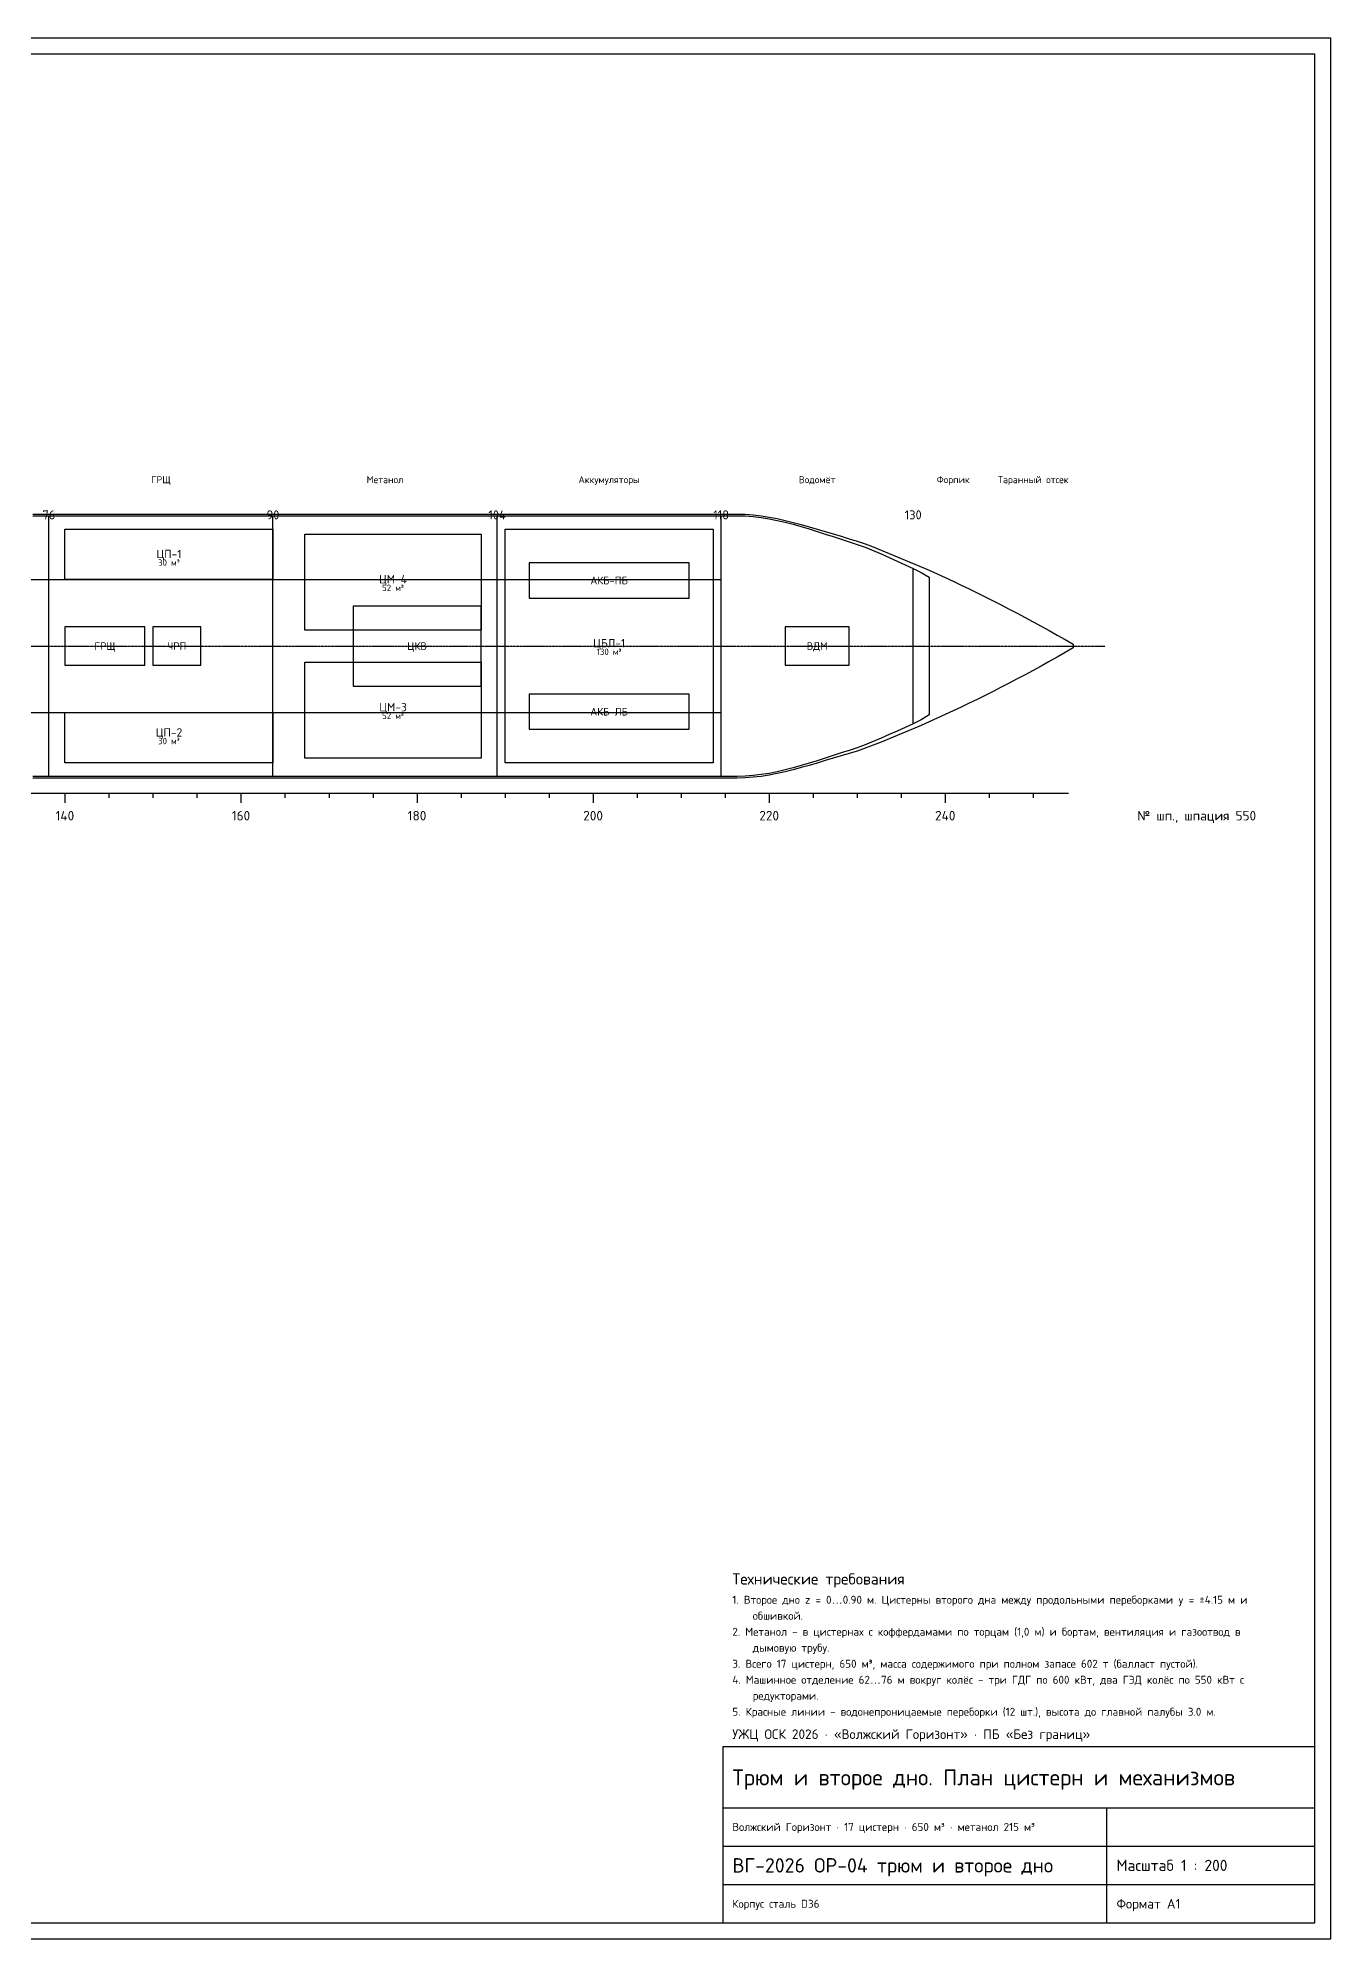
# Model space of a CAD drawing. Header units: millimetres. Extents: x -12100 to 156100, y -80800 to 38000.
# Drawn here: x 75321 to 156100, y -80800 to 38000 of the extents above; entities that cross this region are included whole.
import ezdxf
from ezdxf.enums import TextEntityAlignment as Align

# ---------------------------------------------------------------- set-up
doc = ezdxf.new("R2010")
doc.units = ezdxf.units.MM
doc.linetypes.add('CENTER', pattern=[5.08, 3.175, -0.635, 0.635, -0.635])
for name, color, linetype in [('00_РАМКА', 7, 'Continuous'), ('01_ОБШИВКА', 7, 'Continuous'), ('02_ПАЛУБЫ', 4, 'Continuous'), ('03_ПЕРЕБОРКИ', 1, 'Continuous'), ('04_ЦИСТЕРНЫ', 3, 'Continuous'), ('05_ОБОРУДОВАНИЕ', 5, 'Continuous'), ('07_ОСИ', 2, 'CENTER'), ('08_ТЕКСТ', 7, 'Continuous'), ('09_РАЗМЕРЫ', 6, 'Continuous')]:
    doc.layers.add(name, color=color, linetype=linetype)
doc.styles.add('ГОСТ', font='isocpeur.ttf')

msp = doc.modelspace()

# ---------------------------------------------------------------- linework, layer by layer
at = {"layer": '00_РАМКА'}
for p, q in [((118100, -72600), (155100, -72600)), ((142100, -79800), (142100, -72600)), ((118100, -75000), (155100, -75000)), ((118100, -77400), (155100, -77400))]:
    msp.add_line(p, q, dxfattribs=at)
for points in [[(-12100, -80800), (156100, -80800), (156100, 38000), (-12100, 38000)], [(-8100, -79800), (155100, -79800), (155100, 37000), (-8100, 37000)], [(118100, -79800), (155100, -79800), (155100, -68800), (118100, -68800)]]:
    msp.add_lwpolyline(points, close=True, dxfattribs=at)
at = {"layer": '01_ОБШИВКА'}
msp.add_lwpolyline([(75000, 8149), (75500, 8149), (76000, 8149), (76500, 8149), (77000, 8149), (77500, 8149), (78000, 8149), (78500, 8149), (79000, 8149), (79500, 8149), (80000, 8149), (80500, 8149), (81000, 8149), (81500, 8149), (82000, 8149), (82500, 8149), (83000, 8149), (83500, 8149), (84000, 8149), (84500, 8149), (85000, 8149), (85500, 8149), (86000, 8149), (86500, 8149), (87000, 8149), (87500, 8149), (88000, 8149), (88500, 8149), (89000, 8149), (89500, 8149), (90000, 8149), (90500, 8149), (91000, 8149), (91500, 8149), (92000, 8149), (92500, 8149), (93000, 8149), (93500, 8149), (94000, 8149), (94500, 8149), (95000, 8149), (95500, 8149), (96000, 8149), (96500, 8149), (97000, 8149), (97500, 8149), (98000, 8149), (98500, 8149), (99000, 8149), (99500, 8149), (100000, 8149), (100500, 8149), (101000, 8149), (101500, 8149), (102000, 8149), (102500, 8149), (103000, 8149), (103500, 8149), (104000, 8149), (104500, 8149), (105000, 8149), (105500, 8149), (106000, 8149), (106500, 8149), (107000, 8149), (107500, 8149), (108000, 8149), (108500, 8149), (109000, 8149), (109500, 8149), (110000, 8149), (110500, 8149), (111000, 8149), (111500, 8149), (112000, 8149), (112500, 8149), (113000, 8149), (113500, 8149), (114000, 8149), (114500, 8149), (115000, 8149), (115500, 8149), (116000, 8149), (116500, 8149), (117000, 8149), (117500, 8149), (118000, 8149), (118500, 8149), (119000, 8149), (119500, 8135), (120000, 8097), (120500, 8036), (121000, 7954), (121500, 7855), (122000, 7739), (122500, 7610), (123000, 7469), (123500, 7320), (124000, 7163), (124500, 7003), (125000, 6841), (125500, 6680), (126000, 6523), (126500, 6357), (127000, 6171), (127500, 5970), (128000, 5757), (128500, 5535), (129000, 5309), (129500, 5082), (130000, 4851), (130500, 4606), (131000, 4307), (131000, -4307), (130500, -4606), (130000, -4851), (129500, -5082), (129000, -5309), (128500, -5535), (128000, -5757), (127500, -5970), (127000, -6171), (126500, -6357), (126000, -6523), (125500, -6680), (125000, -6841), (124500, -7003), (124000, -7163), (123500, -7320), (123000, -7469), (122500, -7610), (122000, -7739), (121500, -7855), (121000, -7954), (120500, -8036), (120000, -8097), (119500, -8135), (119000, -8149), (118500, -8149), (118000, -8149), (117500, -8149), (117000, -8149), (116500, -8149), (116000, -8149), (115500, -8149), (115000, -8149), (114500, -8149), (114000, -8149), (113500, -8149), (113000, -8149), (112500, -8149), (112000, -8149), (111500, -8149), (111000, -8149), (110500, -8149), (110000, -8149), (109500, -8149), (109000, -8149), (108500, -8149), (108000, -8149), (107500, -8149), (107000, -8149), (106500, -8149), (106000, -8149), (105500, -8149), (105000, -8149), (104500, -8149), (104000, -8149), (103500, -8149), (103000, -8149), (102500, -8149), (102000, -8149), (101500, -8149), (101000, -8149), (100500, -8149), (100000, -8149), (99500, -8149), (99000, -8149), (98500, -8149), (98000, -8149), (97500, -8149), (97000, -8149), (96500, -8149), (96000, -8149), (95500, -8149), (95000, -8149), (94500, -8149), (94000, -8149), (93500, -8149), (93000, -8149), (92500, -8149), (92000, -8149), (91500, -8149), (91000, -8149), (90500, -8149), (90000, -8149), (89500, -8149), (89000, -8149), (88500, -8149), (88000, -8149), (87500, -8149), (87000, -8149), (86500, -8149), (86000, -8149), (85500, -8149), (85000, -8149), (84500, -8149), (84000, -8149), (83500, -8149), (83000, -8149), (82500, -8149), (82000, -8149), (81500, -8149), (81000, -8149), (80500, -8149), (80000, -8149), (79500, -8149), (79000, -8149), (78500, -8149), (78000, -8149), (77500, -8149), (77000, -8149), (76500, -8149), (76000, -8149), (75500, -8149), (75000, -8149)], dxfattribs=at)
at = {"layer": '02_ПАЛУБЫ'}
msp.add_lwpolyline([(75000, 8250), (75500, 8250), (76000, 8250), (76500, 8250), (77000, 8250), (77500, 8250), (78000, 8250), (78500, 8250), (79000, 8250), (79500, 8250), (80000, 8250), (80500, 8250), (81000, 8250), (81500, 8250), (82000, 8250), (82500, 8250), (83000, 8250), (83500, 8250), (84000, 8250), (84500, 8250), (85000, 8250), (85500, 8250), (86000, 8250), (86500, 8250), (87000, 8250), (87500, 8250), (88000, 8250), (88500, 8250), (89000, 8250), (89500, 8250), (90000, 8250), (90500, 8250), (91000, 8250), (91500, 8250), (92000, 8250), (92500, 8250), (93000, 8250), (93500, 8250), (94000, 8250), (94500, 8250), (95000, 8250), (95500, 8250), (96000, 8250), (96500, 8250), (97000, 8250), (97500, 8250), (98000, 8250), (98500, 8250), (99000, 8250), (99500, 8250), (100000, 8250), (100500, 8250), (101000, 8250), (101500, 8250), (102000, 8250), (102500, 8250), (103000, 8250), (103500, 8250), (104000, 8250), (104500, 8250), (105000, 8250), (105500, 8250), (106000, 8250), (106500, 8250), (107000, 8250), (107500, 8250), (108000, 8250), (108500, 8250), (109000, 8250), (109500, 8250), (110000, 8250), (110500, 8250), (111000, 8250), (111500, 8250), (112000, 8250), (112500, 8250), (113000, 8250), (113500, 8250), (114000, 8250), (114500, 8250), (115000, 8250), (115500, 8250), (116000, 8250), (116500, 8250), (117000, 8250), (117500, 8250), (118000, 8250), (118500, 8250), (119000, 8250), (119500, 8237), (120000, 8200), (120500, 8141), (121000, 8062), (121500, 7966), (122000, 7856), (122500, 7732), (123000, 7599), (123500, 7457), (124000, 7310), (124500, 7160), (125000, 7008), (125500, 6859), (126000, 6712), (126500, 6558), (127000, 6385), (127500, 6198), (128000, 5999), (128500, 5794), (129000, 5585), (129500, 5378), (130000, 5169), (130500, 4954), (131000, 4734), (131500, 4509), (132000, 4280), (132500, 4048), (133000, 3813), (133500, 3574), (134000, 3330), (134500, 3082), (135000, 2830), (135500, 2574), (136000, 2315), (136500, 2053), (137000, 1788), (137500, 1519), (138000, 1246), (138500, 970), (139000, 690), (139500, 406), (140000, 119), (140000, -119), (139500, -406), (139000, -690), (138500, -970), (138000, -1246), (137500, -1519), (137000, -1788), (136500, -2053), (136000, -2315), (135500, -2574), (135000, -2830), (134500, -3082), (134000, -3330), (133500, -3574), (133000, -3813), (132500, -4048), (132000, -4280), (131500, -4509), (131000, -4734), (130500, -4954), (130000, -5169), (129500, -5378), (129000, -5585), (128500, -5794), (128000, -5999), (127500, -6198), (127000, -6385), (126500, -6558), (126000, -6712), (125500, -6859), (125000, -7008), (124500, -7160), (124000, -7310), (123500, -7457), (123000, -7599), (122500, -7732), (122000, -7856), (121500, -7966), (121000, -8062), (120500, -8141), (120000, -8200), (119500, -8237), (119000, -8250), (118500, -8250), (118000, -8250), (117500, -8250), (117000, -8250), (116500, -8250), (116000, -8250), (115500, -8250), (115000, -8250), (114500, -8250), (114000, -8250), (113500, -8250), (113000, -8250), (112500, -8250), (112000, -8250), (111500, -8250), (111000, -8250), (110500, -8250), (110000, -8250), (109500, -8250), (109000, -8250), (108500, -8250), (108000, -8250), (107500, -8250), (107000, -8250), (106500, -8250), (106000, -8250), (105500, -8250), (105000, -8250), (104500, -8250), (104000, -8250), (103500, -8250), (103000, -8250), (102500, -8250), (102000, -8250), (101500, -8250), (101000, -8250), (100500, -8250), (100000, -8250), (99500, -8250), (99000, -8250), (98500, -8250), (98000, -8250), (97500, -8250), (97000, -8250), (96500, -8250), (96000, -8250), (95500, -8250), (95000, -8250), (94500, -8250), (94000, -8250), (93500, -8250), (93000, -8250), (92500, -8250), (92000, -8250), (91500, -8250), (91000, -8250), (90500, -8250), (90000, -8250), (89500, -8250), (89000, -8250), (88500, -8250), (88000, -8250), (87500, -8250), (87000, -8250), (86500, -8250), (86000, -8250), (85500, -8250), (85000, -8250), (84500, -8250), (84000, -8250), (83500, -8250), (83000, -8250), (82500, -8250), (82000, -8250), (81500, -8250), (81000, -8250), (80500, -8250), (80000, -8250), (79500, -8250), (79000, -8250), (78500, -8250), (78000, -8250), (77500, -8250), (77000, -8250), (76500, -8250), (76000, -8250), (75500, -8250), (75000, -8250)], dxfattribs=at)
at = {"layer": '03_ПЕРЕБОРКИ'}
for p, q in [((76000, -8149), (76000, 8149)), ((90000, -8149), (90000, 8149)), ((104000, -8149), (104000, 8149)), ((118000, -8149), (118000, 8149)), ((130000, -4851), (130000, 4851)), ((26000, 4150), (118000, 4150)), ((26000, -4150), (118000, -4150))]:
    msp.add_line(p, q, dxfattribs=at)
at = {"layer": '04_ЦИСТЕРНЫ'}
for points in [[(77000, 7300), (77500, 7300), (78000, 7300), (78500, 7300), (79000, 7300), (79500, 7300), (80000, 7300), (80500, 7300), (81000, 7300), (81500, 7300), (82000, 7300), (82500, 7300), (83000, 7300), (83500, 7300), (84000, 7300), (84500, 7300), (85000, 7300), (85500, 7300), (86000, 7300), (86500, 7300), (87000, 7300), (87500, 7300), (88000, 7300), (88500, 7300), (89000, 7300), (89500, 7300), (90000, 7300), (90000, 4150), (89500, 4150), (89000, 4150), (88500, 4150), (88000, 4150), (87500, 4150), (87000, 4150), (86500, 4150), (86000, 4150), (85500, 4150), (85000, 4150), (84500, 4150), (84000, 4150), (83500, 4150), (83000, 4150), (82500, 4150), (82000, 4150), (81500, 4150), (81000, 4150), (80500, 4150), (80000, 4150), (79500, 4150), (79000, 4150), (78500, 4150), (78000, 4150), (77500, 4150), (77000, 4150)], [(104500, 7300), (105000, 7300), (105500, 7300), (106000, 7300), (106500, 7300), (107000, 7300), (107500, 7300), (108000, 7300), (108500, 7300), (109000, 7300), (109500, 7300), (110000, 7300), (110500, 7300), (111000, 7300), (111500, 7300), (112000, 7300), (112500, 7300), (113000, 7300), (113500, 7300), (114000, 7300), (114500, 7300), (115000, 7300), (115500, 7300), (116000, 7300), (116500, 7300), (117000, 7300), (117500, 7300), (117500, -7300), (117000, -7300), (116500, -7300), (116000, -7300), (115500, -7300), (115000, -7300), (114500, -7300), (114000, -7300), (113500, -7300), (113000, -7300), (112500, -7300), (112000, -7300), (111500, -7300), (111000, -7300), (110500, -7300), (110000, -7300), (109500, -7300), (109000, -7300), (108500, -7300), (108000, -7300), (107500, -7300), (107000, -7300), (106500, -7300), (106000, -7300), (105500, -7300), (105000, -7300), (104500, -7300)], [(92000, 7000), (92500, 7000), (93000, 7000), (93500, 7000), (94000, 7000), (94500, 7000), (95000, 7000), (95500, 7000), (96000, 7000), (96500, 7000), (97000, 7000), (97500, 7000), (98000, 7000), (98500, 7000), (99000, 7000), (99500, 7000), (100000, 7000), (100500, 7000), (101000, 7000), (101500, 7000), (102000, 7000), (102500, 7000), (103000, 7000), (103000, 1000), (102500, 1000), (102000, 1000), (101500, 1000), (101000, 1000), (100500, 1000), (100000, 1000), (99500, 1000), (99000, 1000), (98500, 1000), (98000, 1000), (97500, 1000), (97000, 1000), (96500, 1000), (96000, 1000), (95500, 1000), (95000, 1000), (94500, 1000), (94000, 1000), (93500, 1000), (93000, 1000), (92500, 1000), (92000, 1000)], [(92000, -1000), (92500, -1000), (93000, -1000), (93500, -1000), (94000, -1000), (94500, -1000), (95000, -1000), (95500, -1000), (96000, -1000), (96500, -1000), (97000, -1000), (97500, -1000), (98000, -1000), (98500, -1000), (99000, -1000), (99500, -1000), (100000, -1000), (100500, -1000), (101000, -1000), (101500, -1000), (102000, -1000), (102500, -1000), (103000, -1000), (103000, -7000), (102500, -7000), (102000, -7000), (101500, -7000), (101000, -7000), (100500, -7000), (100000, -7000), (99500, -7000), (99000, -7000), (98500, -7000), (98000, -7000), (97500, -7000), (97000, -7000), (96500, -7000), (96000, -7000), (95500, -7000), (95000, -7000), (94500, -7000), (94000, -7000), (93500, -7000), (93000, -7000), (92500, -7000), (92000, -7000)], [(77000, -4150), (77500, -4150), (78000, -4150), (78500, -4150), (79000, -4150), (79500, -4150), (80000, -4150), (80500, -4150), (81000, -4150), (81500, -4150), (82000, -4150), (82500, -4150), (83000, -4150), (83500, -4150), (84000, -4150), (84500, -4150), (85000, -4150), (85500, -4150), (86000, -4150), (86500, -4150), (87000, -4150), (87500, -4150), (88000, -4150), (88500, -4150), (89000, -4150), (89500, -4150), (90000, -4150), (90000, -7300), (89500, -7300), (89000, -7300), (88500, -7300), (88000, -7300), (87500, -7300), (87000, -7300), (86500, -7300), (86000, -7300), (85500, -7300), (85000, -7300), (84500, -7300), (84000, -7300), (83500, -7300), (83000, -7300), (82500, -7300), (82000, -7300), (81500, -7300), (81000, -7300), (80500, -7300), (80000, -7300), (79500, -7300), (79000, -7300), (78500, -7300), (78000, -7300), (77500, -7300), (77000, -7300)]]:
    msp.add_lwpolyline(points, close=True, dxfattribs=at)
at = {"layer": '05_ОБОРУДОВАНИЕ'}
for points in [[(106000, 3000), (116000, 3000), (116000, 5200), (106000, 5200)], [(95000, -2500), (103000, -2500), (103000, 2500), (95000, 2500)], [(77000, -1200), (82000, -1200), (82000, 1200), (77000, 1200)], [(82500, -1200), (85500, -1200), (85500, 1200), (82500, 1200)], [(122000, -1200), (126000, -1200), (126000, 1200), (122000, 1200)], [(106000, -5200), (116000, -5200), (116000, -3000), (106000, -3000)]]:
    msp.add_lwpolyline(points, close=True, dxfattribs=at)
at = {"layer": '07_ОСИ'}
msp.add_line((-2000, 0), (142000, 0), dxfattribs=at)
at = {"layer": '09_РАЗМЕРЫ'}
for p, q in [((0, -9200), (139700, -9200)), ((77000, -9200), (77000, -9800)), ((79750, -9200), (79750, -9480)), ((82500, -9200), (82500, -9480)), ((85250, -9200), (85250, -9480)), ((88000, -9200), (88000, -9800)), ((90750, -9200), (90750, -9480)), ((93500, -9200), (93500, -9480)), ((96250, -9200), (96250, -9480)), ((99000, -9200), (99000, -9800)), ((101750, -9200), (101750, -9480)), ((104500, -9200), (104500, -9480)), ((107250, -9200), (107250, -9480)), ((110000, -9200), (110000, -9800)), ((112750, -9200), (112750, -9480)), ((115500, -9200), (115500, -9480)), ((118250, -9200), (118250, -9480)), ((121000, -9200), (121000, -9800)), ((123750, -9200), (123750, -9480)), ((126500, -9200), (126500, -9480)), ((129250, -9200), (129250, -9480)), ((132000, -9200), (132000, -9800)), ((134750, -9200), (134750, -9480)), ((137500, -9200), (137500, -9480))]:
    msp.add_line(p, q, dxfattribs=at)

# ---------------------------------------------------------------- texts
at = {"layer": '03_ПЕРЕБОРКИ', "style": 'ГОСТ'}
for s, height, p in [('ГРЩ', 440, (83000, 10400)), ('Метанол', 440, (97000, 10400)), ('Аккумуляторы', 440, (111000, 10400)), ('Водомёт', 440, (124000, 10400)), ('Форпик', 440, (132500, 10400)), ('Таранный отсек', 440, (137500, 10400)), ('76', 560, (76000, 8200)), ('90', 560, (90000, 8200)), ('104', 560, (104000, 8200)), ('118', 560, (118000, 8200)), ('130', 560, (130000, 8200))]:
    msp.add_text(s, height=height, dxfattribs=at).set_placement(p, align=Align.MIDDLE_CENTER)
at = {"layer": '04_ЦИСТЕРНЫ', "style": 'ГОСТ'}
for s, height, p in [('ЦП-1', 520, (83500, 5755)), ('30 м³', 400, (83500, 5215)), ('ЦМ-4', 520, (97500, 4180)), ('52 м³', 400, (97500, 3640)), ('ЦБЛ-1', 520, (111000, 180)), ('130 м³', 400, (111000, -360)), ('ЦМ-3', 520, (97500, -3820)), ('52 м³', 400, (97500, -4360)), ('ЦП-2', 520, (83500, -5395)), ('30 м³', 400, (83500, -5935))]:
    msp.add_text(s, height=height, dxfattribs=at).set_placement(p, align=Align.MIDDLE_CENTER)
at = {"layer": '05_ОБОРУДОВАНИЕ', "style": 'ГОСТ'}
for s, p in [('АКБ-ПБ', (111000, 4100)), ('ГРЩ', (79500, 0)), ('ЧРП', (84000, 0)), ('ЦКВ', (99000, 0)), ('ВДМ', (124000, 0)), ('АКБ-ЛБ', (111000, -4100))]:
    msp.add_text(s, height=480, dxfattribs=at).set_placement(p, align=Align.MIDDLE_CENTER)
at = {"layer": '08_ТЕКСТ', "style": 'ГОСТ'}
for s, height, p in [('Технические требования', 700, (118700, -58300)), ('1. Второе дно z = 0…0.90 м. Цистерны второго дна между продольными переборками y = ±4.15 м и', 500, (118700, -59600)), ('    обшивкой.', 500, (118700, -60600)), ('2. Метанол - в цистернах с коффердамами по торцам (1,0 м) и бортам, вентиляция и газоотвод в', 500, (118700, -61600)), ('    дымовую трубу.', 500, (118700, -62600)), ('3. Всего 17 цистерн, 650 м³, масса содержимого при полном запасе 602 т (балласт пустой).', 500, (118700, -63600)), ('4. Машинное отделение 62…76 м вокруг колёс - три ГДГ по 600 кВт, два ГЭД колёс по 550 кВт с', 500, (118700, -64600)), ('5. Красные линии - водонепроницаемые переборки (12 шт.), высота до главной палубы 3.0 м.', 500, (118700, -66600)), ('    редукторами.', 500, (118700, -65600)), ('УЖЦ ОСК 2026 · «Волжский Горизонт» · ПБ «Без границ»', 600, (118700, -68000)), ('Трюм и второе дно. План цистерн и механизмов', 1000, (118700, -70700)), ('Волжский Горизонт · 17 цистерн · 650 м³ · метанол 215 м³', 500, (118700, -73800)), ('ВГ-2026 ОР-04 трюм и второе дно', 900, (118700, -76200)), ('Масштаб 1 : 200', 700, (142700, -76200)), ('Корпус сталь D36', 500, (118700, -78600)), ('Формат A1', 600, (142700, -78600))]:
    msp.add_text(s, height=height, dxfattribs=at).set_placement(p, align=Align.MIDDLE_LEFT)
at = {"layer": '09_РАЗМЕРЫ', "style": 'ГОСТ'}
for s, p in [('140', (77000, -10600)), ('160', (88000, -10600)), ('180', (99000, -10600)), ('200', (110000, -10600)), ('220', (121000, -10600)), ('240', (132000, -10600))]:
    msp.add_text(s, height=600, dxfattribs=at).set_placement(p, align=Align.MIDDLE_CENTER)
msp.add_text('№ шп., шпация 550', height=600, dxfattribs=at).set_placement((144000, -10600), align=Align.MIDDLE_LEFT)

doc.saveas('drawing.dxf')
